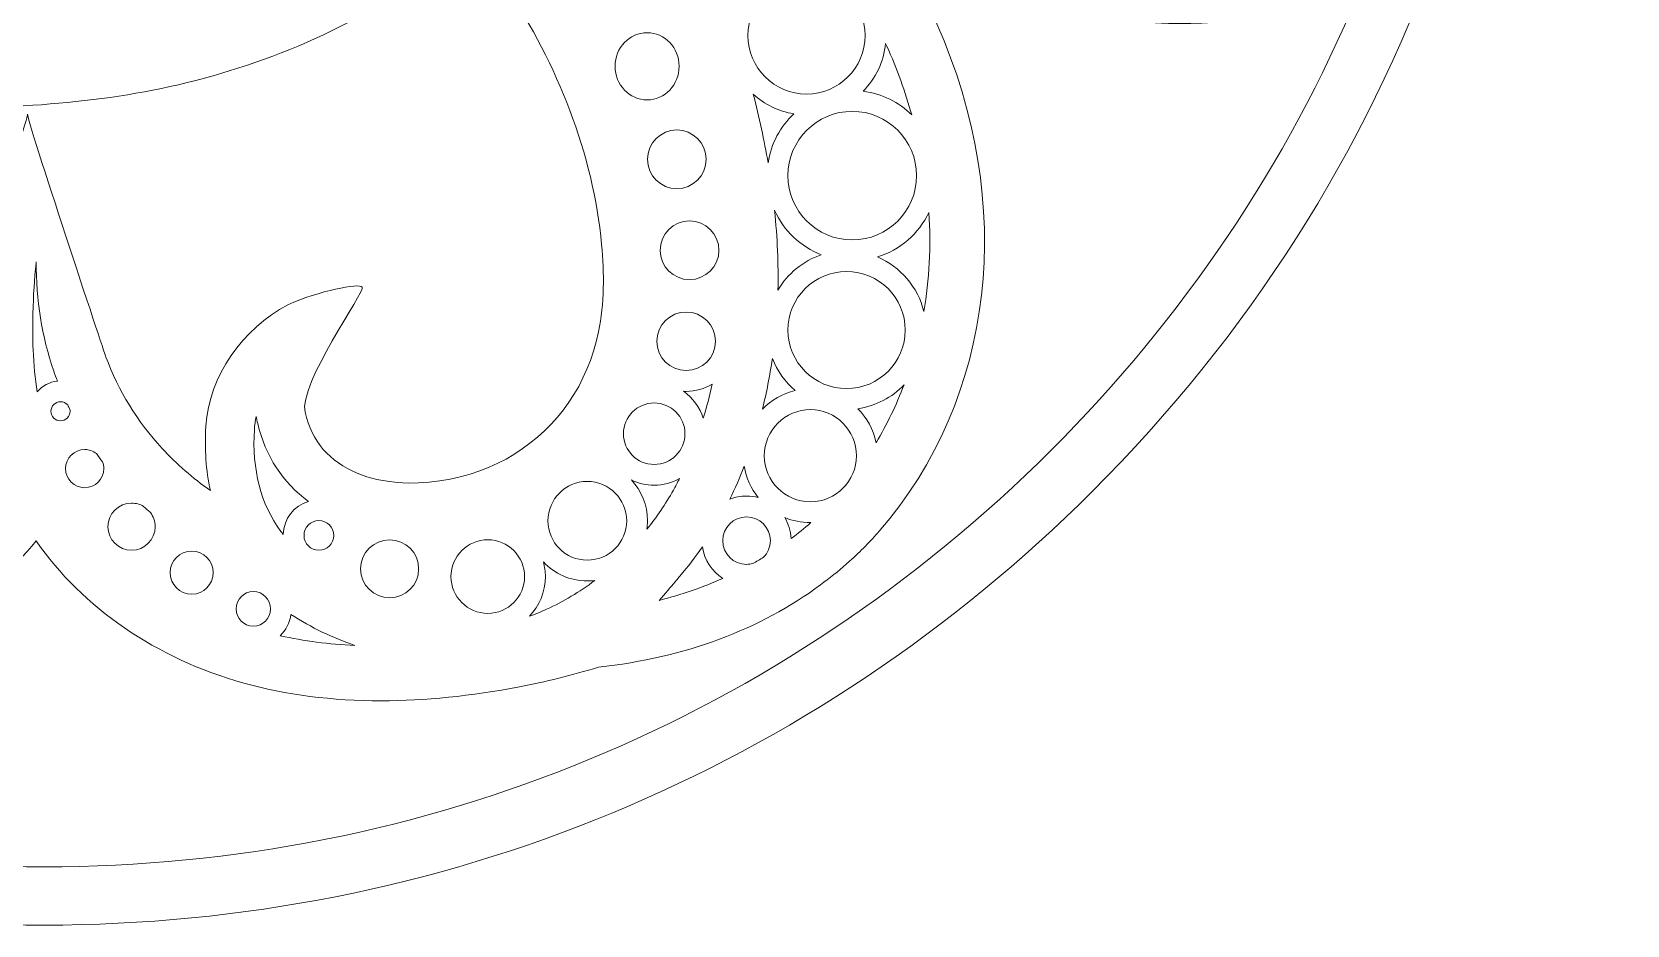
# Model space of a CAD drawing. Header units: millimetres. Extents: x 9 to 1276, y -340 to -50.
# Drawn here: x 470.1 to 623.1, y -339.8 to -254.1 of the extents above; entities that cross this region are included whole.
import ezdxf

# ---------------------------------------------------------------- set-up
doc = ezdxf.new("R2010")
doc.units = ezdxf.units.MM
doc.header["$MEASUREMENT"] = 0
doc.layers.add('Layer 3', color=7, linetype='Continuous')

msp = doc.modelspace()

# ---------------------------------------------------------------- linework, layer by layer
at = {"layer": 'Layer 3', "lineweight": 0}
for points, knots in [([(620.24, -206.34), (619.43, -204.71), (617.16, -200.77), (613.45, -198.86), (613.45, -198.86), (613.45, -198.72), (613.45, -198.72), (613.45, -198.37), (613.46, -198.03), (613.46, -197.69), (613.46, -159.73), (598.68, -124.04), (571.83, -97.19), (544.99, -70.35), (509.29, -55.56), (471.33, -55.56), (433.37, -55.56), (397.67, -70.35), (370.83, -97.19), (344.2, -123.82), (329.43, -159.2), (329.21, -196.85), (325.5, -198.76), (323.23, -202.7), (322.42, -204.33), (320.03, -209.14), (319.55, -215.31), (321.04, -222.17), (323.03, -231.3), (328.3, -238.46), (336.7, -243.46), (343.71, -264.14), (355.19, -282.55), (370.83, -298.19), (397.67, -325.04), (433.37, -339.82), (471.33, -339.82), (509.29, -339.82), (544.99, -325.04), (571.83, -298.19), (586.8, -283.23), (597.98, -265.66), (605.06, -245.99), (613.99, -240.98), (619.56, -233.65), (621.62, -224.18), (623.11, -217.32), (622.63, -211.15), (620.24, -206.34)], [0, 0, 0, 0, 1, 1, 1, 2, 2, 2, 3, 3, 3, 4, 4, 4, 5, 5, 5, 6, 6, 6, 7, 7, 7, 8, 8, 8, 9, 9, 9, 10, 10, 10, 11, 11, 11, 12, 12, 12, 13, 13, 13, 14, 14, 14, 15, 15, 15, 16, 16, 16, 16]), ([(567.88, -294.24), (542.09, -320.03), (507.81, -334.23), (471.34, -334.23), (434.87, -334.23), (400.58, -320.03), (374.79, -294.24), (361.48, -280.92), (351.27, -265.43), (344.41, -248.14), (350.11, -250.15), (356.56, -251.28), (362.42, -251.28), (363.03, -251.28), (363.63, -251.27), (364.21, -251.24), (370.53, -250.92), (378.65, -250.02), (385.51, -245.89), (387.27, -244.83), (388.97, -243.59), (390.6, -242.17), (388.68, -245.31), (387.07, -248.34), (385.75, -251.32), (378.06, -268.6), (380.18, -287.26), (391.28, -300.01), (392.12, -300.97), (393.05, -301.91), (394.11, -302.88), (394.11, -302.88), (394.44, -303.17), (394.44, -303.17), (395.21, -303.85), (396.04, -304.52), (396.89, -305.15), (402.7, -309.46), (409.87, -312.12), (418.2, -313.06), (420.73, -313.83), (423.28, -314.47), (425.79, -314.94), (435.66, -316.83), (444.55, -316.71), (452.21, -314.58), (459.65, -312.51), (466.12, -308.41), (470.56, -302.95), (474.95, -309.34), (482.13, -314.27), (490.47, -316.59), (494.51, -317.72), (498.95, -318.29), (503.65, -318.29), (507.81, -318.29), (512.27, -317.84), (516.89, -316.95), (519.39, -316.47), (521.94, -315.84), (524.48, -315.07), (532.81, -314.13), (539.98, -311.47), (545.77, -307.16), (546.65, -306.52), (547.48, -305.85), (548.24, -305.18), (548.33, -305.1), (548.41, -305.03), (548.48, -304.96), (548.48, -304.96), (548.56, -304.89), (548.56, -304.89), (549.63, -303.92), (550.56, -302.98), (551.39, -302.02), (562.49, -289.27), (564.61, -270.61), (556.92, -253.33), (555.6, -250.35), (553.99, -247.32), (552.08, -244.18), (553.71, -245.61), (555.4, -246.84), (557.16, -247.91), (564.02, -252.03), (572.15, -252.93), (578.46, -253.25), (579.05, -253.28), (579.65, -253.29), (580.25, -253.29), (585.77, -253.29), (591.87, -252.28), (597.32, -250.47), (590.48, -266.82), (580.58, -281.54), (567.88, -294.24)], [0, 0, 0, 0, 1, 1, 1, 2, 2, 2, 3, 3, 3, 4, 4, 4, 5, 5, 5, 6, 6, 6, 7, 7, 7, 8, 8, 8, 9, 9, 9, 10, 10, 10, 11, 11, 11, 12, 12, 12, 13, 13, 13, 14, 14, 14, 15, 15, 15, 16, 16, 16, 17, 17, 17, 18, 18, 18, 19, 19, 19, 20, 20, 20, 21, 21, 21, 22, 22, 22, 23, 23, 23, 24, 24, 24, 25, 25, 25, 26, 26, 26, 27, 27, 27, 28, 28, 28, 29, 29, 29, 30, 30, 30, 31, 31, 31, 32, 32, 32, 32]), ([(516.36, -294.65), (512.57, -297.04), (506.2, -298.43), (501.35, -296.45), (498.68, -295.36), (497, -293.39), (496.34, -290.6), (495.7, -287.92), (502.12, -278.97), (501.83, -278.58), (501.54, -278.19), (497.67, -278.95), (494.69, -280.29), (490.34, -282.59), (487.14, -287.1), (486.83, -291.95), (486.69, -294.12), (486.84, -296.19), (487.26, -298.11), (485.56, -296.92), (484.02, -295.57), (482.64, -294.07), (480.25, -291.48), (478.44, -288.53), (477.25, -285.3), (477.11, -284.9), (469.64, -262.52), (469.73, -261.98), (469.88, -262.33), (465.54, -273.24), (465.01, -284.31), (463.53, -287.86), (461.49, -290.48), (460.04, -292.06), (458.85, -293.35), (457.54, -294.53), (456.12, -295.59), (456.45, -293.8), (456.89, -291.84), (456.43, -289.9), (453, -275.77), (441.78, -276.05), (441.78, -276.05), (441.39, -276.01), (441.01, -276.2), (440.81, -276.54), (440.61, -276.88), (440.63, -277.31), (440.87, -277.63), (440.87, -277.63), (441.3, -278.23), (441.3, -278.23), (443.31, -281), (446.3, -286.24), (445.77, -288.46), (445.17, -291.02), (443.55, -292.9), (441.1, -293.9), (436.44, -295.81), (430.29, -294.46), (426.63, -292.14), (424.69, -290.91), (423.05, -289.39), (421.76, -287.62), (421.62, -287.42), (421.47, -287.22), (421.34, -287.01), (421.23, -286.84), (421.12, -286.67), (421.02, -286.49), (421.02, -286.49), (420.97, -286.41), (420.97, -286.41), (419.94, -284.69), (419.2, -282.79), (418.78, -280.76), (417.86, -276.36), (418.19, -271.2), (419.75, -265.43), (419.78, -265.3), (419.82, -265.18), (419.87, -265.04), (419.87, -265.04), (419.96, -264.72), (419.96, -264.72), (420.03, -264.49), (420.09, -264.26), (420.17, -264.01), (420.17, -264.01), (420.19, -263.95), (420.19, -263.95), (422.04, -257.84), (424.73, -252.75), (426.67, -249.56), (426.67, -249.56), (426.89, -249.2), (426.89, -249.2), (426.99, -249.03), (427.09, -248.86), (427.19, -248.7), (427.31, -248.51), (427.43, -248.32), (427.56, -248.13), (427.56, -248.13), (427.97, -247.49), (427.97, -247.49), (428.08, -247.33), (428.18, -247.17), (428.28, -247.02), (428.62, -246.52), (428.95, -246.02), (429.28, -245.51), (429.34, -245.43), (429.39, -245.35), (429.44, -245.27), (429.71, -245.59), (430, -245.92), (430.31, -246.26), (430.31, -246.26), (430.39, -246.35), (430.39, -246.35), (430.52, -246.5), (430.65, -246.64), (430.78, -246.78), (430.83, -246.84), (430.88, -246.89), (430.93, -246.96), (431.04, -247.07), (431.14, -247.19), (431.25, -247.3), (431.98, -248.06), (432.76, -248.8), (433.57, -249.5), (433.57, -249.5), (433.76, -249.67), (433.76, -249.67), (433.79, -249.7), (433.82, -249.73), (433.85, -249.75), (439.97, -255.19), (447.39, -258.99), (455.42, -260.56), (460.31, -261.52), (465.3, -261.5), (470.25, -261.14), (474.63, -260.83), (479.07, -260.31), (483.38, -259.35), (492.22, -257.37), (501.13, -253.77), (508.28, -248.14), (509.43, -247.23), (510.54, -246.31), (511.5, -245.21), (511.5, -245.21), (511.52, -245.19), (511.52, -245.19), (511.56, -245.14), (511.61, -245.09), (511.65, -245.04), (511.69, -245), (511.73, -244.96), (511.77, -244.92), (511.92, -244.76), (515.4, -249.46), (515.68, -249.88), (520.5, -257.14), (523.98, -265.8), (524.78, -274.51), (525.04, -277.29), (525.04, -280.15), (524.47, -282.89), (523.41, -287.95), (520.68, -291.91), (516.36, -294.65)], [0, 0, 0, 0, 1, 1, 1, 2, 2, 2, 3, 3, 3, 4, 4, 4, 5, 5, 5, 6, 6, 6, 7, 7, 7, 8, 8, 8, 9, 9, 9, 10, 10, 10, 11, 11, 11, 12, 12, 12, 13, 13, 13, 14, 14, 14, 15, 15, 15, 16, 16, 16, 17, 17, 17, 18, 18, 18, 19, 19, 19, 20, 20, 20, 21, 21, 21, 22, 22, 22, 23, 23, 23, 24, 24, 24, 25, 25, 25, 26, 26, 26, 27, 27, 27, 28, 28, 28, 29, 29, 29, 30, 30, 30, 31, 31, 31, 32, 32, 32, 33, 33, 33, 34, 34, 34, 35, 35, 35, 36, 36, 36, 37, 37, 37, 38, 38, 38, 39, 39, 39, 40, 40, 40, 41, 41, 41, 42, 42, 42, 43, 43, 43, 44, 44, 44, 45, 45, 45, 46, 46, 46, 47, 47, 47, 48, 48, 48, 49, 49, 49, 50, 50, 50, 51, 51, 51, 52, 52, 52, 53, 53, 53, 54, 54, 54, 55, 55, 55, 56, 56, 56, 57, 57, 57, 58, 58, 58, 58]), ([(538.81, -254.44), (538.81, -251.34), (541.33, -248.82), (544.43, -248.82), (547.53, -248.82), (550.05, -251.34), (550.05, -254.44), (550.05, -257.54), (547.53, -260.06), (544.43, -260.06), (541.33, -260.06), (538.81, -257.54), (538.81, -254.44)], [0, 0, 0, 0, 1, 1, 1, 2, 2, 2, 3, 3, 3, 4, 4, 4, 4]), ([(529.14, -254.17), (530.84, -254.17), (532.21, -255.62), (532.21, -257.4), (532.21, -259.17), (530.84, -260.62), (529.14, -260.62), (527.45, -260.62), (526.07, -259.17), (526.07, -257.4), (526.07, -255.62), (527.45, -254.17), (529.14, -254.17)], [0, 0, 0, 0, 1, 1, 1, 2, 2, 2, 3, 3, 3, 4, 4, 4, 4]), ([(549.85, -259.79), (551.04, -258.58), (551.84, -256.98), (552.01, -255.2), (552.05, -255.29), (552.09, -255.37), (552.13, -255.46), (553.11, -257.65), (553.9, -259.86), (554.52, -262.07), (553.28, -260.85), (551.66, -260.02), (549.85, -259.79)], [0, 0, 0, 0, 1, 1, 1, 2, 2, 2, 3, 3, 3, 4, 4, 4, 4]), ([(540.74, -266.66), (540.37, -264.51), (539.9, -262.31), (539.32, -260.08), (540.39, -261.05), (541.73, -261.72), (543.21, -261.96), (541.91, -263.18), (541.02, -264.82), (540.74, -266.66)], [0, 0, 0, 0, 1, 1, 1, 2, 2, 2, 3, 3, 3, 3]), ([(548.81, -274.06), (545.41, -274.06), (542.64, -271.29), (542.64, -267.89), (542.64, -264.49), (545.41, -261.72), (548.81, -261.72), (552.21, -261.72), (554.98, -264.49), (554.98, -267.89), (554.98, -271.29), (552.21, -274.06), (548.81, -274.06)], [0, 0, 0, 0, 1, 1, 1, 2, 2, 2, 3, 3, 3, 4, 4, 4, 4]), ([(531.99, -263.51), (533.54, -263.51), (534.8, -264.77), (534.8, -266.32), (534.8, -267.87), (533.54, -269.14), (531.99, -269.14), (530.44, -269.14), (529.18, -267.87), (529.18, -266.32), (529.18, -264.77), (530.44, -263.51), (531.99, -263.51)], [0, 0, 0, 0, 1, 1, 1, 2, 2, 2, 3, 3, 3, 4, 4, 4, 4]), ([(533.21, -277.87), (531.66, -277.87), (530.4, -276.61), (530.4, -275.06), (530.4, -273.51), (531.66, -272.24), (533.21, -272.24), (534.76, -272.24), (536.03, -273.51), (536.03, -275.06), (536.03, -276.61), (534.76, -277.87), (533.21, -277.87)], [0, 0, 0, 0, 1, 1, 1, 2, 2, 2, 3, 3, 3, 4, 4, 4, 4]), ([(541.36, -271.22), (542.24, -273.17), (543.85, -274.71), (545.84, -275.49), (544.08, -276.08), (542.61, -277.3), (541.69, -278.88), (541.74, -276.39), (541.63, -273.84), (541.36, -271.22)], [0, 0, 0, 0, 1, 1, 1, 2, 2, 2, 3, 3, 3, 3]), ([(551.22, -275.69), (553.4, -275.02), (555.18, -273.46), (556.16, -271.44), (556.37, -274.68), (556.2, -277.86), (555.68, -280.94), (555.11, -278.57), (553.43, -276.63), (551.22, -275.69)], [0, 0, 0, 0, 1, 1, 1, 2, 2, 2, 3, 3, 3, 3]), ([(470.66, -288.65), (470.46, -287.36), (470.33, -286.02), (470.27, -284.6), (470.27, -284.6), (470.27, -284.6), (470.27, -284.6), (470.22, -283.5), (470.21, -282.33), (470.24, -281.14), (470.29, -279.36), (470.39, -277.82), (470.55, -276.3), (470.56, -276.26), (470.56, -276.21), (470.57, -276.16), (470.55, -279.81), (471.11, -283.32), (472.24, -286.64), (472.35, -286.97), (472.48, -287.28), (472.6, -287.61), (471.82, -287.69), (471.13, -288.08), (470.66, -288.65)], [0, 0, 0, 0, 1, 1, 1, 2, 2, 2, 3, 3, 3, 4, 4, 4, 5, 5, 5, 6, 6, 6, 7, 7, 7, 8, 8, 8, 8]), ([(548.27, -288.33), (545.17, -288.33), (542.64, -285.81), (542.64, -282.71), (542.64, -279.61), (545.17, -277.09), (548.27, -277.09), (551.36, -277.09), (553.89, -279.61), (553.89, -282.71), (553.89, -285.81), (551.36, -288.33), (548.27, -288.33)], [0, 0, 0, 0, 1, 1, 1, 2, 2, 2, 3, 3, 3, 4, 4, 4, 4]), ([(532.88, -286.6), (531.33, -286.6), (530.07, -285.34), (530.07, -283.79), (530.07, -282.24), (531.33, -280.98), (532.88, -280.98), (534.43, -280.98), (535.69, -282.24), (535.69, -283.79), (535.69, -285.34), (534.43, -286.6), (532.88, -286.6)], [0, 0, 0, 0, 1, 1, 1, 2, 2, 2, 3, 3, 3, 4, 4, 4, 4]), ([(543.34, -288.52), (542.12, -288.81), (541.04, -289.44), (540.2, -290.31), (540.59, -288.72), (540.91, -287.1), (541.15, -285.44), (541.62, -286.64), (542.37, -287.7), (543.34, -288.52)], [0, 0, 0, 0, 1, 1, 1, 2, 2, 2, 3, 3, 3, 3]), ([(535.38, -287.89), (535.14, -289.01), (534.86, -290.11), (534.53, -291.18), (534.2, -290.12), (533.52, -289.21), (532.63, -288.59), (532.71, -288.59), (532.79, -288.6), (532.88, -288.6), (533.8, -288.6), (534.65, -288.34), (535.38, -287.89)], [0, 0, 0, 0, 1, 1, 1, 2, 2, 2, 3, 3, 3, 4, 4, 4, 4]), ([(553.78, -287.96), (553.04, -289.89), (552.15, -291.75), (551.09, -293.52), (550.84, -292.26), (550.22, -291.13), (549.35, -290.26), (551.08, -290.01), (552.63, -289.17), (553.78, -287.96)], [0, 0, 0, 0, 1, 1, 1, 2, 2, 2, 3, 3, 3, 3]), ([(472.9, -289.59), (473.17, -289.59), (473.41, -289.72), (473.58, -289.9), (473.65, -290.05), (473.72, -290.2), (473.8, -290.35), (473.8, -290.4), (473.81, -290.45), (473.81, -290.51), (473.81, -291.01), (473.4, -291.42), (472.9, -291.42), (472.39, -291.42), (471.98, -291.01), (471.98, -290.51), (471.98, -290), (472.39, -289.59), (472.9, -289.59)], [0, 0, 0, 0, 1, 1, 1, 2, 2, 2, 3, 3, 3, 4, 4, 4, 5, 5, 5, 6, 6, 6, 6]), ([(526.87, -292.66), (526.87, -291.03), (528.19, -289.71), (529.82, -289.71), (531.44, -289.71), (532.77, -291.03), (532.77, -292.66), (532.77, -294.29), (531.44, -295.61), (529.82, -295.61), (528.19, -295.61), (526.87, -294.29), (526.87, -292.66)], [0, 0, 0, 0, 1, 1, 1, 2, 2, 2, 3, 3, 3, 4, 4, 4, 4]), ([(544.8, -299.19), (542.36, -299.19), (540.38, -297.21), (540.38, -294.77), (540.38, -292.34), (542.36, -290.35), (544.8, -290.35), (547.23, -290.35), (549.22, -292.34), (549.22, -294.77), (549.22, -297.21), (547.23, -299.19), (544.8, -299.19)], [0, 0, 0, 0, 1, 1, 1, 2, 2, 2, 3, 3, 3, 4, 4, 4, 4]), ([(491.48, -292.25), (491.51, -291.84), (491.57, -291.42), (491.66, -291), (491.7, -291.23), (491.75, -291.45), (491.8, -291.67), (492.55, -294.83), (494.21, -297.36), (496.66, -299.15), (495.29, -299.57), (494.29, -300.83), (494.25, -302.33), (494.17, -302.23), (494.09, -302.13), (494.02, -302.03), (492.09, -299.41), (491.24, -296.12), (491.48, -292.25)], [0, 0, 0, 0, 1, 1, 1, 2, 2, 2, 3, 3, 3, 4, 4, 4, 5, 5, 5, 6, 6, 6, 6]), ([(475.21, -294.18), (475.64, -294.18), (476.02, -294.33), (476.33, -294.57), (476.52, -294.83), (476.72, -295.09), (476.92, -295.35), (477, -295.55), (477.04, -295.77), (477.04, -296.01), (477.04, -297.02), (476.22, -297.84), (475.21, -297.84), (474.21, -297.84), (473.38, -297.02), (473.38, -296.01), (473.38, -295), (474.21, -294.18), (475.21, -294.18)], [0, 0, 0, 0, 1, 1, 1, 2, 2, 2, 3, 3, 3, 4, 4, 4, 5, 5, 5, 6, 6, 6, 6]), ([(538.46, -295.77), (538.64, -296.9), (539.11, -297.94), (539.8, -298.79), (539.44, -298.69), (539.06, -298.64), (538.68, -298.64), (538.11, -298.64), (537.57, -298.75), (537.07, -298.95), (537.57, -297.92), (538.04, -296.86), (538.46, -295.77)], [0, 0, 0, 0, 1, 1, 1, 2, 2, 2, 3, 3, 3, 4, 4, 4, 4]), ([(523.4, -304.79), (521.32, -304.79), (519.63, -303.1), (519.63, -301.02), (519.63, -298.94), (521.32, -297.24), (523.4, -297.24), (525.49, -297.24), (527.18, -298.94), (527.18, -301.02), (527.18, -303.1), (525.49, -304.79), (523.4, -304.79)], [0, 0, 0, 0, 1, 1, 1, 2, 2, 2, 3, 3, 3, 4, 4, 4, 4]), ([(527.63, -297.09), (528.29, -297.42), (529.03, -297.61), (529.82, -297.61), (530.7, -297.61), (531.52, -297.38), (532.24, -296.97), (532.05, -297.35), (531.86, -297.72), (531.66, -298.08), (530.89, -299.42), (530.04, -300.67), (529.12, -301.83), (529.15, -301.57), (529.18, -301.3), (529.18, -301.02), (529.18, -299.5), (528.59, -298.13), (527.63, -297.09)], [0, 0, 0, 0, 1, 1, 1, 2, 2, 2, 3, 3, 3, 4, 4, 4, 5, 5, 5, 6, 6, 6, 6]), ([(481.97, -301.58), (481.97, -302.83), (480.95, -303.84), (479.71, -303.84), (478.46, -303.84), (477.44, -302.83), (477.44, -301.58), (477.44, -300.33), (478.46, -299.32), (479.71, -299.32), (480.12, -299.32), (480.52, -299.43), (480.85, -299.63), (481.07, -299.83), (481.28, -300.02), (481.5, -300.2), (481.79, -300.59), (481.97, -301.06), (481.97, -301.58)], [0, 0, 0, 0, 1, 1, 1, 2, 2, 2, 3, 3, 3, 4, 4, 4, 5, 5, 5, 6, 6, 6, 6]), ([(497.66, -300.99), (498.45, -300.99), (499.09, -301.63), (499.09, -302.42), (499.09, -303.2), (498.45, -303.84), (497.66, -303.84), (496.88, -303.84), (496.24, -303.2), (496.24, -302.42), (496.24, -301.63), (496.88, -300.99), (497.66, -300.99)], [0, 0, 0, 0, 1, 1, 1, 2, 2, 2, 3, 3, 3, 4, 4, 4, 4]), ([(536.39, -302.92), (536.39, -301.66), (537.42, -300.64), (538.68, -300.64), (539.93, -300.64), (540.96, -301.66), (540.96, -302.92), (540.96, -303.54), (540.71, -304.11), (540.3, -304.52), (539.96, -304.73), (539.62, -304.93), (539.27, -305.12), (539.08, -305.17), (538.88, -305.2), (538.68, -305.2), (537.42, -305.2), (536.39, -304.18), (536.39, -302.92)], [0, 0, 0, 0, 1, 1, 1, 2, 2, 2, 3, 3, 3, 4, 4, 4, 5, 5, 5, 6, 6, 6, 6]), ([(544.83, -301.19), (544.23, -301.73), (543.6, -302.24), (542.95, -302.73), (542.92, -301.99), (542.7, -301.3), (542.33, -300.7), (543.09, -301.02), (543.92, -301.19), (544.8, -301.19), (544.81, -301.19), (544.82, -301.19), (544.83, -301.19)], [0, 0, 0, 0, 1, 1, 1, 2, 2, 2, 3, 3, 3, 4, 4, 4, 4]), ([(507.23, -305.63), (507.23, -307.16), (505.99, -308.41), (504.45, -308.41), (502.92, -308.41), (501.67, -307.16), (501.67, -305.63), (501.67, -304.09), (502.92, -302.84), (504.45, -302.84), (505.99, -302.84), (507.23, -304.09), (507.23, -305.63)], [0, 0, 0, 0, 1, 1, 1, 2, 2, 2, 3, 3, 3, 4, 4, 4, 4]), ([(517.39, -306.37), (517.39, -308.32), (515.81, -309.9), (513.86, -309.9), (511.92, -309.9), (510.33, -308.32), (510.33, -306.37), (510.33, -304.43), (511.92, -302.84), (513.86, -302.84), (515.81, -302.84), (517.39, -304.43), (517.39, -306.37)], [0, 0, 0, 0, 1, 1, 1, 2, 2, 2, 3, 3, 3, 4, 4, 4, 4]), ([(487.54, -305.99), (487.54, -307.13), (486.61, -308.06), (485.47, -308.06), (484.33, -308.06), (483.41, -307.13), (483.41, -305.99), (483.41, -304.85), (484.33, -303.92), (485.47, -303.92), (486.61, -303.92), (487.54, -304.85), (487.54, -305.99)], [0, 0, 0, 0, 1, 1, 1, 2, 2, 2, 3, 3, 3, 4, 4, 4, 4]), ([(531.82, -306.87), (531.82, -306.87), (531.92, -306.75), (531.92, -306.75), (532.05, -306.6), (532.17, -306.46), (532.28, -306.33), (533.05, -305.42), (533.77, -304.48), (534.44, -303.51), (534.62, -304.79), (535.36, -305.88), (536.41, -306.54), (534.5, -307.39), (532.46, -308.09), (530.3, -308.66), (530.87, -308.02), (531.39, -307.39), (531.82, -306.87)], [0, 0, 0, 0, 1, 1, 1, 2, 2, 2, 3, 3, 3, 4, 4, 4, 5, 5, 5, 6, 6, 6, 6]), ([(519.2, -304.97), (520.26, -306.09), (521.75, -306.79), (523.4, -306.79), (523.65, -306.79), (523.88, -306.77), (524.12, -306.75), (522.67, -307.84), (521.12, -308.77), (519.5, -309.51), (518.93, -309.76), (518.39, -309.99), (517.86, -310.18), (518.8, -309.19), (519.39, -307.85), (519.39, -306.37), (519.39, -305.89), (519.32, -305.42), (519.2, -304.97)], [0, 0, 0, 0, 1, 1, 1, 2, 2, 2, 3, 3, 3, 4, 4, 4, 5, 5, 5, 6, 6, 6, 6]), ([(493.04, -309.47), (493.04, -310.38), (492.29, -311.12), (491.38, -311.12), (490.47, -311.12), (489.73, -310.38), (489.73, -309.47), (489.73, -308.56), (490.47, -307.81), (491.38, -307.81), (492.29, -307.81), (493.04, -308.56), (493.04, -309.47)], [0, 0, 0, 0, 1, 1, 1, 2, 2, 2, 3, 3, 3, 4, 4, 4, 4]), ([(494.99, -310.01), (496.93, -311.27), (499.02, -312.24), (501.12, -312.98), (498.62, -312.86), (496.23, -312.55), (493.96, -312.05), (494.5, -311.51), (494.87, -310.8), (494.99, -310.01)], [0, 0, 0, 0, 1, 1, 1, 2, 2, 2, 3, 3, 3, 3])]:
    msp.add_open_spline(points, degree=3, knots=knots, dxfattribs=at)

doc.saveas('drawing.dxf')
